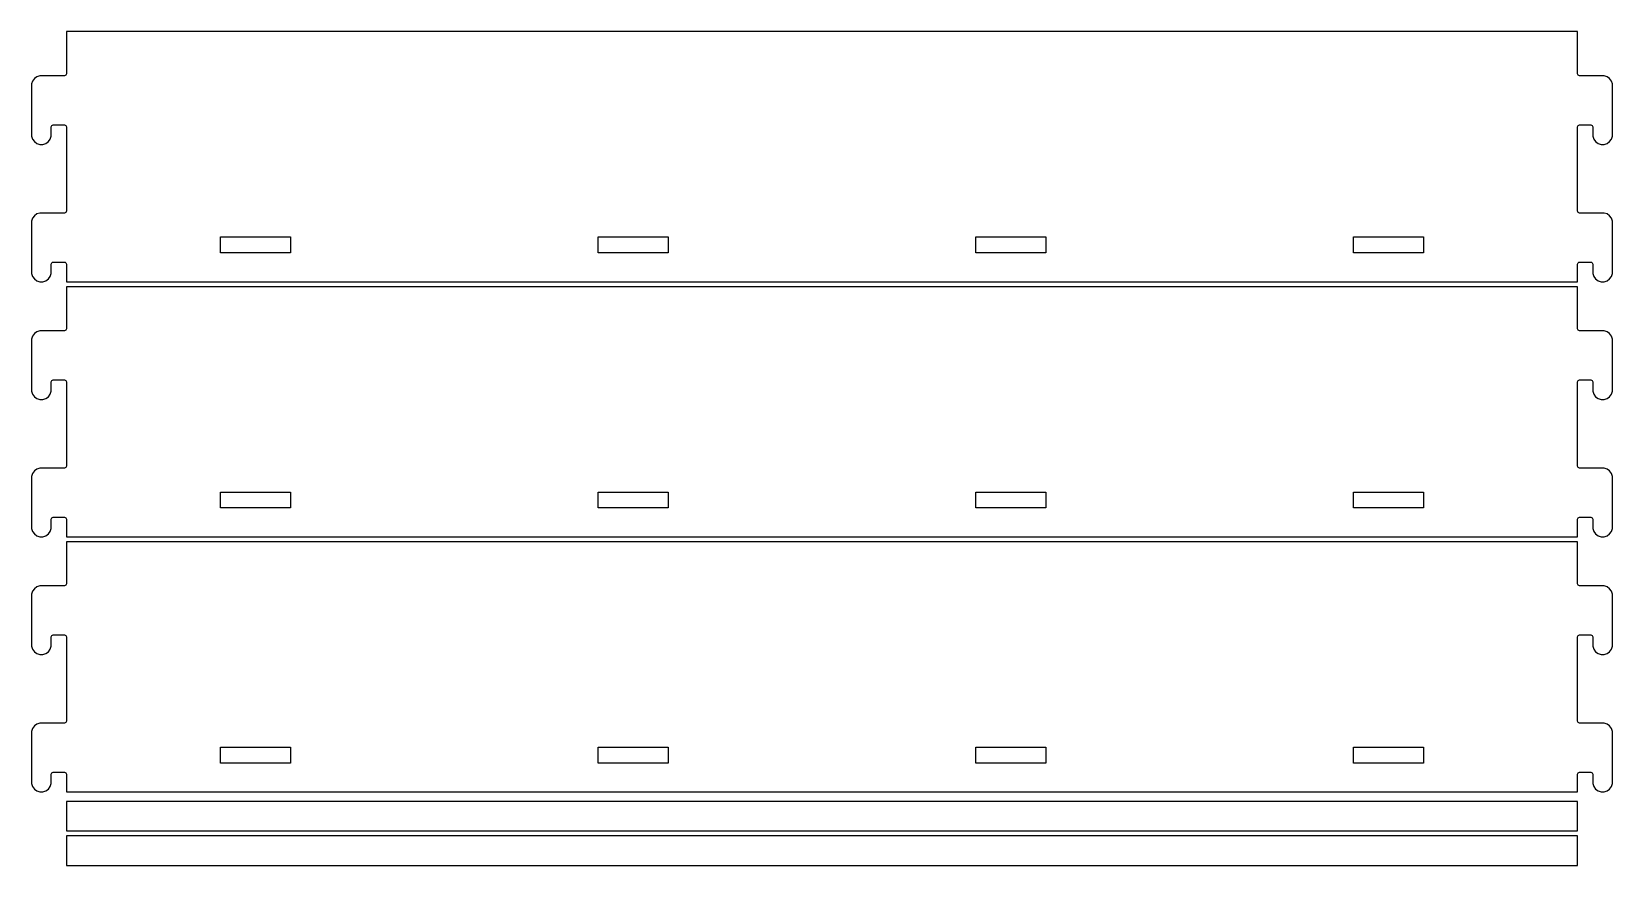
# Model space of a CAD drawing. Header units: metres. Extents: x -46.5 to 34, y -21.6 to 20.9.
import ezdxf

# ---------------------------------------------------------------- set-up
doc = ezdxf.new("R2010")
doc.units = ezdxf.units.M

msp = doc.modelspace()

# ---------------------------------------------------------------- linework, layer by layer
for p, q in [((32.25, 20.8825), (-44.75, 20.8825)), ((-44.75, 20.8825), (-44.75, 18.7377)), ((32.25, 18.7377), (32.25, 20.8825)), ((-46.2611, 18.5835), (-46.3892, 18.4904)), ((-46.1104, 18.6325), (-46.2611, 18.5835)), ((-44.8552, 18.6325), (-46.1104, 18.6325)), ((-44.8175, 18.6447), (-44.8552, 18.6325)), ((-44.7855, 18.668), (-44.8175, 18.6447)), ((-44.7622, 18.7), (-44.7855, 18.668)), ((-44.75, 18.7377), (-44.7622, 18.7)), ((32.2622, 18.7), (32.25, 18.7377)), ((32.2855, 18.668), (32.2622, 18.7)), ((32.3175, 18.6447), (32.2855, 18.668)), ((32.3552, 18.6325), (32.3175, 18.6447)), ((33.6104, 18.6325), (32.3552, 18.6325)), ((33.7611, 18.5835), (33.6104, 18.6325)), ((33.8892, 18.4904), (33.7611, 18.5835)), ((-46.4823, 18.3623), (-46.5312, 18.2117)), ((-46.5312, 18.2117), (-46.5312, 15.5533)), ((-46.3892, 18.4904), (-46.4823, 18.3623)), ((33.9823, 18.3623), (33.8892, 18.4904)), ((34.0312, 18.2117), (33.9823, 18.3623)), ((34.0312, 15.5533), (34.0312, 18.2117)), ((-45.4957, 16.097), (-45.4637, 16.1203)), ((-45.4637, 16.1203), (-45.426, 16.1325)), ((-45.426, 16.1325), (-44.8552, 16.1325)), ((-44.8552, 16.1325), (-44.8176, 16.1203)), ((-44.8176, 16.1203), (-44.7855, 16.097)), ((32.2855, 16.097), (32.3176, 16.1203)), ((32.3176, 16.1203), (32.3552, 16.1325)), ((32.3552, 16.1325), (32.926, 16.1325)), ((32.926, 16.1325), (32.9637, 16.1203)), ((32.9637, 16.1203), (32.9957, 16.097)), ((-46.5312, 15.5533), (-46.4823, 15.4027)), ((-46.4823, 15.4027), (-46.3892, 15.2745)), ((-45.6733, 15.2745), (-45.5802, 15.4027)), ((-45.5802, 15.4027), (-45.5312, 15.5533)), ((-45.5312, 16.0273), (-45.519, 16.0649)), ((-45.5312, 15.5533), (-45.5312, 16.0273)), ((-45.519, 16.0649), (-45.4957, 16.097)), ((-44.7855, 16.097), (-44.7622, 16.0649)), ((-44.7622, 16.0649), (-44.75, 16.0273)), ((-44.75, 16.0273), (-44.75, 11.7377)), ((32.25, 16.0273), (32.2622, 16.0649)), ((32.25, 11.7377), (32.25, 16.0273)), ((32.2622, 16.0649), (32.2855, 16.097)), ((32.9957, 16.097), (33.019, 16.0649)), ((33.019, 16.0649), (33.0312, 16.0273)), ((33.0312, 16.0273), (33.0312, 15.5533)), ((33.0312, 15.5533), (33.0802, 15.4027)), ((33.0802, 15.4027), (33.1733, 15.2745)), ((33.8892, 15.2745), (33.9823, 15.4027)), ((33.9823, 15.4027), (34.0312, 15.5533)), ((-46.3892, 15.2745), (-46.2611, 15.1814)), ((-46.2611, 15.1814), (-46.1104, 15.1325)), ((-46.1104, 15.1325), (-45.9521, 15.1325)), ((-45.9521, 15.1325), (-45.8014, 15.1814)), ((-45.8014, 15.1814), (-45.6733, 15.2745)), ((33.1733, 15.2745), (33.3014, 15.1814)), ((33.3014, 15.1814), (33.4521, 15.1325)), ((33.4521, 15.1325), (33.6104, 15.1325)), ((33.6104, 15.1325), (33.7611, 15.1814)), ((33.7611, 15.1814), (33.8892, 15.2745)), ((-46.4823, 11.3623), (-46.5312, 11.2117)), ((-46.3892, 11.4904), (-46.4823, 11.3623)), ((-46.2611, 11.5835), (-46.3892, 11.4904)), ((-46.1104, 11.6325), (-46.2611, 11.5835)), ((-44.8552, 11.6325), (-46.1104, 11.6325)), ((-44.8175, 11.6447), (-44.8552, 11.6325)), ((-44.7855, 11.668), (-44.8175, 11.6447)), ((-44.7622, 11.7), (-44.7855, 11.668)), ((-44.75, 11.7377), (-44.7622, 11.7)), ((32.2622, 11.7), (32.25, 11.7377)), ((32.2855, 11.668), (32.2622, 11.7)), ((32.3175, 11.6447), (32.2855, 11.668)), ((32.3552, 11.6325), (32.3175, 11.6447)), ((33.6104, 11.6325), (32.3552, 11.6325)), ((33.7611, 11.5835), (33.6104, 11.6325)), ((33.8892, 11.4904), (33.7611, 11.5835)), ((33.9823, 11.3623), (33.8892, 11.4904)), ((34.0312, 11.2117), (33.9823, 11.3623)), ((-46.5312, 11.2117), (-46.5312, 8.55331)), ((34.0312, 8.55331), (34.0312, 11.2117)), ((-36.9062, 9.60124), (-36.9062, 10.4137)), ((-36.9062, 10.4137), (-33.3438, 10.4137)), ((-33.3438, 10.4137), (-33.3438, 9.60124)), ((-17.6562, 9.60124), (-17.6562, 10.4137)), ((-17.6562, 10.4137), (-14.0938, 10.4137)), ((-14.0938, 10.4137), (-14.0938, 9.60124)), ((1.59375, 9.60124), (1.59375, 10.4137)), ((1.59375, 10.4137), (5.15625, 10.4137)), ((5.15625, 10.4137), (5.15625, 9.60124)), ((20.8438, 9.60124), (20.8438, 10.4137)), ((20.8438, 10.4137), (24.4062, 10.4137)), ((24.4062, 10.4137), (24.4062, 9.60124)), ((-45.5312, 9.02728), (-45.519, 9.06494)), ((-45.5312, 8.55331), (-45.5312, 9.02728)), ((-45.519, 9.06494), (-45.4957, 9.09697)), ((-45.4957, 9.09697), (-45.4637, 9.12025)), ((-45.4637, 9.12025), (-45.426, 9.13249)), ((-45.426, 9.13249), (-44.8552, 9.13249)), ((-44.8552, 9.13249), (-44.8176, 9.12025)), ((-44.8176, 9.12025), (-44.7855, 9.09697)), ((-44.7855, 9.09697), (-44.7622, 9.06494)), ((-44.7622, 9.06494), (-44.75, 9.02728)), ((-44.75, 9.02728), (-44.75, 8.13249)), ((-33.3438, 9.60124), (-36.9062, 9.60124)), ((-14.0938, 9.60124), (-17.6562, 9.60124)), ((5.15625, 9.60124), (1.59375, 9.60124)), ((24.4062, 9.60124), (20.8438, 9.60124)), ((32.25, 9.02728), (32.2622, 9.06494)), ((32.25, 8.13249), (32.25, 9.02728)), ((32.2622, 9.06494), (32.2855, 9.09697)), ((32.2855, 9.09697), (32.3176, 9.12025)), ((32.3176, 9.12025), (32.3552, 9.13249)), ((32.3552, 9.13249), (32.926, 9.13249)), ((32.926, 9.13249), (32.9637, 9.12025)), ((32.9637, 9.12025), (32.9957, 9.09697)), ((32.9957, 9.09697), (33.019, 9.06494)), ((33.019, 9.06494), (33.0312, 9.02728)), ((33.0312, 9.02728), (33.0312, 8.55331)), ((-46.5312, 8.55331), (-46.4823, 8.40268)), ((-46.4823, 8.40268), (-46.3892, 8.27454)), ((-46.3892, 8.27454), (-46.2611, 8.18144)), ((-46.2611, 8.18144), (-46.1104, 8.13249)), ((-46.1104, 8.13249), (-45.9521, 8.13249)), ((-45.9521, 8.13249), (-45.8014, 8.18144)), ((-45.8014, 8.18144), (-45.6733, 8.27454)), ((-45.6733, 8.27454), (-45.5802, 8.40268)), ((-45.5802, 8.40268), (-45.5312, 8.55331)), ((-44.75, 8.13249), (32.25, 8.13249)), ((33.0312, 8.55331), (33.0802, 8.40268)), ((33.0802, 8.40268), (33.1733, 8.27454)), ((33.1733, 8.27454), (33.3014, 8.18144)), ((33.3014, 8.18144), (33.4521, 8.13249)), ((33.4521, 8.13249), (33.6104, 8.13249)), ((33.6104, 8.13249), (33.7611, 8.18144)), ((33.7611, 8.18144), (33.8892, 8.27454)), ((33.8892, 8.27454), (33.9823, 8.40268)), ((33.9823, 8.40268), (34.0312, 8.55331)), ((32.25, 7.87749), (-44.75, 7.87749)), ((-44.75, 7.87749), (-44.75, 5.73268)), ((32.25, 5.73268), (32.25, 7.87749)), ((-44.8175, 5.63971), (-44.8552, 5.62749)), ((-44.7855, 5.66299), (-44.8175, 5.63971)), ((-44.7622, 5.69502), (-44.7855, 5.66299)), ((-44.75, 5.73268), (-44.7622, 5.69502)), ((32.2622, 5.69502), (32.25, 5.73268)), ((32.2855, 5.66299), (32.2622, 5.69502)), ((32.3175, 5.63971), (32.2855, 5.66299)), ((32.3552, 5.62749), (32.3175, 5.63971)), ((-46.4823, 5.3573), (-46.5312, 5.20667)), ((-46.5312, 5.20667), (-46.5312, 2.54831)), ((-46.3892, 5.48544), (-46.4823, 5.3573)), ((-46.2611, 5.57854), (-46.3892, 5.48544)), ((-46.1104, 5.62749), (-46.2611, 5.57854)), ((-44.8552, 5.62749), (-46.1104, 5.62749)), ((33.6104, 5.62749), (32.3552, 5.62749)), ((33.7611, 5.57854), (33.6104, 5.62749)), ((33.8892, 5.48544), (33.7611, 5.57854)), ((33.9823, 5.3573), (33.8892, 5.48544)), ((34.0312, 5.20667), (33.9823, 5.3573)), ((34.0312, 2.54831), (34.0312, 5.20667)), ((-46.5312, 2.54831), (-46.4823, 2.39767)), ((-45.5802, 2.39767), (-45.5312, 2.54831)), ((-45.5312, 3.02228), (-45.519, 3.05994)), ((-45.5312, 2.54831), (-45.5312, 3.02228)), ((-45.519, 3.05994), (-45.4957, 3.09196)), ((-45.4957, 3.09196), (-45.4637, 3.11525)), ((-45.4637, 3.11525), (-45.426, 3.12749)), ((-45.426, 3.12749), (-44.8552, 3.12749)), ((-44.8552, 3.12749), (-44.8176, 3.11525)), ((-44.8176, 3.11525), (-44.7855, 3.09196)), ((-44.7855, 3.09196), (-44.7622, 3.05994)), ((-44.7622, 3.05994), (-44.75, 3.02228)), ((-44.75, 3.02228), (-44.75, -1.26732)), ((32.25, 3.02228), (32.2622, 3.05994)), ((32.25, -1.26732), (32.25, 3.02228)), ((32.2622, 3.05994), (32.2855, 3.09196)), ((32.2855, 3.09196), (32.3176, 3.11525)), ((32.3176, 3.11525), (32.3552, 3.12749)), ((32.3552, 3.12749), (32.926, 3.12749)), ((32.926, 3.12749), (32.9637, 3.11525)), ((32.9637, 3.11525), (32.9957, 3.09196)), ((32.9957, 3.09196), (33.019, 3.05994)), ((33.019, 3.05994), (33.0312, 3.02228)), ((33.0312, 3.02228), (33.0312, 2.54831)), ((33.0312, 2.54831), (33.0802, 2.39767)), ((33.9823, 2.39767), (34.0312, 2.54831)), ((-46.4823, 2.39767), (-46.3892, 2.26953)), ((-46.3892, 2.26953), (-46.2611, 2.17644)), ((-46.2611, 2.17644), (-46.1104, 2.12749)), ((-46.1104, 2.12749), (-45.9521, 2.12749)), ((-45.9521, 2.12749), (-45.8014, 2.17644)), ((-45.8014, 2.17644), (-45.6733, 2.26953)), ((-45.6733, 2.26953), (-45.5802, 2.39767)), ((33.0802, 2.39767), (33.1733, 2.26953)), ((33.1733, 2.26953), (33.3014, 2.17644)), ((33.3014, 2.17644), (33.4521, 2.12749)), ((33.4521, 2.12749), (33.6104, 2.12749)), ((33.6104, 2.12749), (33.7611, 2.17644)), ((33.7611, 2.17644), (33.8892, 2.26953)), ((33.8892, 2.26953), (33.9823, 2.39767)), ((-46.3892, -1.51456), (-46.4823, -1.6427)), ((-46.2611, -1.42146), (-46.3892, -1.51456)), ((-46.1104, -1.37251), (-46.2611, -1.42146)), ((-44.8552, -1.37251), (-46.1104, -1.37251)), ((-44.8175, -1.36029), (-44.8552, -1.37251)), ((-44.7855, -1.33701), (-44.8175, -1.36029)), ((-44.7622, -1.30498), (-44.7855, -1.33701)), ((-44.75, -1.26732), (-44.7622, -1.30498)), ((32.2622, -1.30498), (32.25, -1.26732)), ((32.2855, -1.33701), (32.2622, -1.30498)), ((32.3175, -1.36029), (32.2855, -1.33701)), ((32.3552, -1.37251), (32.3175, -1.36029)), ((33.6104, -1.37251), (32.3552, -1.37251)), ((33.7611, -1.42146), (33.6104, -1.37251)), ((33.8892, -1.51456), (33.7611, -1.42146)), ((33.9823, -1.6427), (33.8892, -1.51456)), ((-46.4823, -1.6427), (-46.5312, -1.79333)), ((-46.5312, -1.79333), (-46.5312, -4.45169)), ((34.0312, -1.79333), (33.9823, -1.6427)), ((34.0312, -4.45169), (34.0312, -1.79333)), ((-36.9062, -3.40376), (-36.9062, -2.59126)), ((-36.9062, -2.59126), (-33.3438, -2.59126)), ((-33.3438, -2.59126), (-33.3438, -3.40376)), ((-17.6562, -3.40376), (-17.6562, -2.59126)), ((-17.6562, -2.59126), (-14.0938, -2.59126)), ((-14.0938, -2.59126), (-14.0938, -3.40376)), ((1.59375, -3.40376), (1.59375, -2.59126)), ((1.59375, -2.59126), (5.15625, -2.59126)), ((5.15625, -2.59126), (5.15625, -3.40376)), ((20.8438, -3.40376), (20.8438, -2.59126)), ((20.8438, -2.59126), (24.4062, -2.59126)), ((24.4062, -2.59126), (24.4062, -3.40376)), ((-45.5312, -3.97772), (-45.519, -3.94006)), ((-45.5312, -4.45169), (-45.5312, -3.97772)), ((-45.519, -3.94006), (-45.4957, -3.90804)), ((-45.4957, -3.90804), (-45.4637, -3.88475)), ((-45.4637, -3.88475), (-45.426, -3.87251)), ((-45.426, -3.87251), (-44.8552, -3.87251)), ((-44.8552, -3.87251), (-44.8176, -3.88475)), ((-44.8176, -3.88475), (-44.7855, -3.90804)), ((-44.7855, -3.90804), (-44.7622, -3.94006)), ((-44.7622, -3.94006), (-44.75, -3.97772)), ((-44.75, -3.97772), (-44.75, -4.87251)), ((-33.3438, -3.40376), (-36.9062, -3.40376)), ((-14.0938, -3.40376), (-17.6562, -3.40376)), ((5.15625, -3.40376), (1.59375, -3.40376)), ((24.4062, -3.40376), (20.8438, -3.40376)), ((32.25, -3.97772), (32.2622, -3.94006)), ((32.25, -4.87251), (32.25, -3.97772)), ((32.2622, -3.94006), (32.2855, -3.90804)), ((32.2855, -3.90804), (32.3176, -3.88475)), ((32.3176, -3.88475), (32.3552, -3.87251)), ((32.3552, -3.87251), (32.926, -3.87251)), ((32.926, -3.87251), (32.9637, -3.88475)), ((32.9637, -3.88475), (32.9957, -3.90804)), ((32.9957, -3.90804), (33.019, -3.94006)), ((33.019, -3.94006), (33.0312, -3.97772)), ((33.0312, -3.97772), (33.0312, -4.45169)), ((-46.5312, -4.45169), (-46.4823, -4.60233)), ((-46.4823, -4.60233), (-46.3892, -4.73047)), ((-46.3892, -4.73047), (-46.2611, -4.82356)), ((-46.2611, -4.82356), (-46.1104, -4.87251)), ((-45.9521, -4.87251), (-45.8014, -4.82356)), ((-45.8014, -4.82356), (-45.6733, -4.73047)), ((-45.6733, -4.73047), (-45.5802, -4.60233)), ((-45.5802, -4.60233), (-45.5312, -4.45169)), ((33.0312, -4.45169), (33.0802, -4.60233)), ((33.0802, -4.60233), (33.1733, -4.73047)), ((33.1733, -4.73047), (33.3014, -4.82356)), ((33.3014, -4.82356), (33.4521, -4.87251)), ((33.6104, -4.87251), (33.7611, -4.82356)), ((33.7611, -4.82356), (33.8892, -4.73047)), ((33.8892, -4.73047), (33.9823, -4.60233)), ((33.9823, -4.60233), (34.0312, -4.45169)), ((-46.1104, -4.87251), (-45.9521, -4.87251)), ((-44.75, -4.87251), (32.25, -4.87251)), ((32.25, -5.12749), (-44.75, -5.12749)), ((-44.75, -5.12749), (-44.75, -7.27229)), ((32.25, -7.27229), (32.25, -5.12749)), ((33.4521, -4.87251), (33.6104, -4.87251)), ((-46.4823, -7.64767), (-46.5312, -7.79831)), ((-46.5312, -7.79831), (-46.5312, -10.4567)), ((-46.3892, -7.51953), (-46.4823, -7.64767)), ((-46.2611, -7.42644), (-46.3892, -7.51953)), ((-46.1104, -7.37749), (-46.2611, -7.42644)), ((-44.8552, -7.37749), (-46.1104, -7.37749)), ((-44.8175, -7.36526), (-44.8552, -7.37749)), ((-44.7855, -7.34198), (-44.8175, -7.36526)), ((-44.7622, -7.30995), (-44.7855, -7.34198)), ((-44.75, -7.27229), (-44.7622, -7.30995)), ((32.2622, -7.30995), (32.25, -7.27229)), ((32.2855, -7.34198), (32.2622, -7.30995)), ((32.3175, -7.36526), (32.2855, -7.34198)), ((32.3552, -7.37749), (32.3175, -7.36526)), ((33.6104, -7.37749), (32.3552, -7.37749)), ((33.7611, -7.42644), (33.6104, -7.37749)), ((33.8892, -7.51953), (33.7611, -7.42644)), ((33.9823, -7.64767), (33.8892, -7.51953)), ((34.0312, -7.79831), (33.9823, -7.64767)), ((34.0312, -10.4567), (34.0312, -7.79831)), ((-46.5312, -10.4567), (-46.4823, -10.6073)), ((-45.5802, -10.6073), (-45.5312, -10.4567)), ((-45.5312, -9.9827), (-45.519, -9.94504)), ((-45.5312, -10.4567), (-45.5312, -9.9827)), ((-45.519, -9.94504), (-45.4957, -9.91301)), ((-45.4957, -9.91301), (-45.4637, -9.88972)), ((-45.4637, -9.88972), (-45.426, -9.87749)), ((-45.426, -9.87749), (-44.8552, -9.87749)), ((-44.8552, -9.87749), (-44.8176, -9.88972)), ((-44.8176, -9.88972), (-44.7855, -9.91301)), ((-44.7855, -9.91301), (-44.7622, -9.94504)), ((-44.7622, -9.94504), (-44.75, -9.9827)), ((-44.75, -9.9827), (-44.75, -14.2723)), ((32.25, -9.9827), (32.2622, -9.94504)), ((32.25, -14.2723), (32.25, -9.9827)), ((32.2622, -9.94504), (32.2855, -9.91301)), ((32.2855, -9.91301), (32.3176, -9.88972)), ((32.3176, -9.88972), (32.3552, -9.87749)), ((32.3552, -9.87749), (32.926, -9.87749)), ((32.926, -9.87749), (32.9637, -9.88972)), ((32.9637, -9.88972), (32.9957, -9.91301)), ((32.9957, -9.91301), (33.019, -9.94504)), ((33.019, -9.94504), (33.0312, -9.9827)), ((33.0312, -9.9827), (33.0312, -10.4567)), ((33.0312, -10.4567), (33.0802, -10.6073)), ((33.9823, -10.6073), (34.0312, -10.4567)), ((-46.4823, -10.6073), (-46.3892, -10.7354)), ((-46.3892, -10.7354), (-46.2611, -10.8285)), ((-46.2611, -10.8285), (-46.1104, -10.8775)), ((-46.1104, -10.8775), (-45.9521, -10.8775)), ((-45.9521, -10.8775), (-45.8014, -10.8285)), ((-45.8014, -10.8285), (-45.6733, -10.7354)), ((-45.6733, -10.7354), (-45.5802, -10.6073)), ((33.0802, -10.6073), (33.1733, -10.7354)), ((33.1733, -10.7354), (33.3014, -10.8285)), ((33.3014, -10.8285), (33.4521, -10.8775)), ((33.4521, -10.8775), (33.6104, -10.8775)), ((33.6104, -10.8775), (33.7611, -10.8285)), ((33.7611, -10.8285), (33.8892, -10.7354)), ((33.8892, -10.7354), (33.9823, -10.6073)), ((-46.2611, -14.4264), (-46.3892, -14.5195)), ((-46.1104, -14.3775), (-46.2611, -14.4264)), ((-44.8552, -14.3775), (-46.1104, -14.3775)), ((-44.8175, -14.3653), (-44.8552, -14.3775)), ((-44.7855, -14.342), (-44.8175, -14.3653)), ((-44.7622, -14.31), (-44.7855, -14.342)), ((-44.75, -14.2723), (-44.7622, -14.31)), ((32.2622, -14.31), (32.25, -14.2723)), ((32.2855, -14.342), (32.2622, -14.31)), ((32.3175, -14.3653), (32.2855, -14.342)), ((32.3552, -14.3775), (32.3175, -14.3653)), ((33.6104, -14.3775), (32.3552, -14.3775)), ((33.7611, -14.4264), (33.6104, -14.3775)), ((33.8892, -14.5195), (33.7611, -14.4264)), ((-46.4823, -14.6477), (-46.5312, -14.7983)), ((-46.5312, -14.7983), (-46.5312, -17.4567)), ((-46.3892, -14.5195), (-46.4823, -14.6477)), ((33.9823, -14.6477), (33.8892, -14.5195)), ((34.0312, -14.7983), (33.9823, -14.6477)), ((34.0312, -17.4567), (34.0312, -14.7983)), ((-36.9062, -16.4087), (-36.9062, -15.5962)), ((-36.9062, -15.5962), (-33.3438, -15.5962)), ((-33.3438, -15.5962), (-33.3438, -16.4087)), ((-17.6562, -16.4087), (-17.6562, -15.5962)), ((-17.6562, -15.5962), (-14.0938, -15.5962)), ((-14.0938, -15.5962), (-14.0938, -16.4087)), ((1.59375, -16.4087), (1.59375, -15.5962)), ((1.59375, -15.5962), (5.15625, -15.5962)), ((5.15625, -15.5962), (5.15625, -16.4087)), ((20.8438, -16.4087), (20.8438, -15.5962)), ((20.8438, -15.5962), (24.4062, -15.5962)), ((24.4062, -15.5962), (24.4062, -16.4087)), ((-45.519, -16.945), (-45.4957, -16.913)), ((-45.4957, -16.913), (-45.4637, -16.8897)), ((-45.4637, -16.8897), (-45.426, -16.8775)), ((-45.426, -16.8775), (-44.8552, -16.8775)), ((-44.8552, -16.8775), (-44.8176, -16.8897)), ((-44.8176, -16.8897), (-44.7855, -16.913)), ((-44.7855, -16.913), (-44.7622, -16.945)), ((-33.3438, -16.4087), (-36.9062, -16.4087)), ((-14.0938, -16.4087), (-17.6562, -16.4087)), ((5.15625, -16.4087), (1.59375, -16.4087)), ((24.4062, -16.4087), (20.8438, -16.4087)), ((32.2622, -16.945), (32.2855, -16.913)), ((32.2855, -16.913), (32.3176, -16.8897)), ((32.3176, -16.8897), (32.3552, -16.8775)), ((32.3552, -16.8775), (32.926, -16.8775)), ((32.926, -16.8775), (32.9637, -16.8897)), ((32.9637, -16.8897), (32.9957, -16.913)), ((32.9957, -16.913), (33.019, -16.945)), ((-46.5312, -17.4567), (-46.4823, -17.6073)), ((-46.4823, -17.6073), (-46.3892, -17.7354)), ((-45.6733, -17.7354), (-45.5802, -17.6073)), ((-45.5802, -17.6073), (-45.5312, -17.4567)), ((-45.5312, -16.9827), (-45.519, -16.945)), ((-45.5312, -17.4567), (-45.5312, -16.9827)), ((-44.7622, -16.945), (-44.75, -16.9827)), ((-44.75, -16.9827), (-44.75, -17.8775)), ((32.25, -16.9827), (32.2622, -16.945)), ((32.25, -17.8775), (32.25, -16.9827)), ((33.019, -16.945), (33.0312, -16.9827)), ((33.0312, -16.9827), (33.0312, -17.4567)), ((33.0312, -17.4567), (33.0802, -17.6073)), ((33.0802, -17.6073), (33.1733, -17.7354)), ((33.8892, -17.7354), (33.9823, -17.6073)), ((33.9823, -17.6073), (34.0312, -17.4567)), ((-46.3892, -17.7354), (-46.2611, -17.8285)), ((-46.2611, -17.8285), (-46.1104, -17.8775)), ((-46.1104, -17.8775), (-45.9521, -17.8775)), ((-45.9521, -17.8775), (-45.8014, -17.8285)), ((-45.8014, -17.8285), (-45.6733, -17.7354)), ((-44.75, -17.8775), (32.25, -17.8775)), ((32.25, -18.3725), (-44.75, -18.3725)), ((-44.75, -18.3725), (-44.75, -19.8725)), ((32.25, -19.8725), (32.25, -18.3725)), ((33.1733, -17.7354), (33.3014, -17.8285)), ((33.3014, -17.8285), (33.4521, -17.8775)), ((33.4521, -17.8775), (33.6104, -17.8775)), ((33.6104, -17.8775), (33.7611, -17.8285)), ((33.7611, -17.8285), (33.8892, -17.7354)), ((-44.75, -19.8725), (32.25, -19.8725)), ((32.25, -20.1275), (-44.75, -20.1275)), ((-44.75, -20.1275), (-44.75, -21.6275)), ((32.25, -21.6275), (32.25, -20.1275)), ((-44.75, -21.6275), (32.25, -21.6275))]:
    msp.add_line(p, q)

doc.saveas('drawing.dxf')
